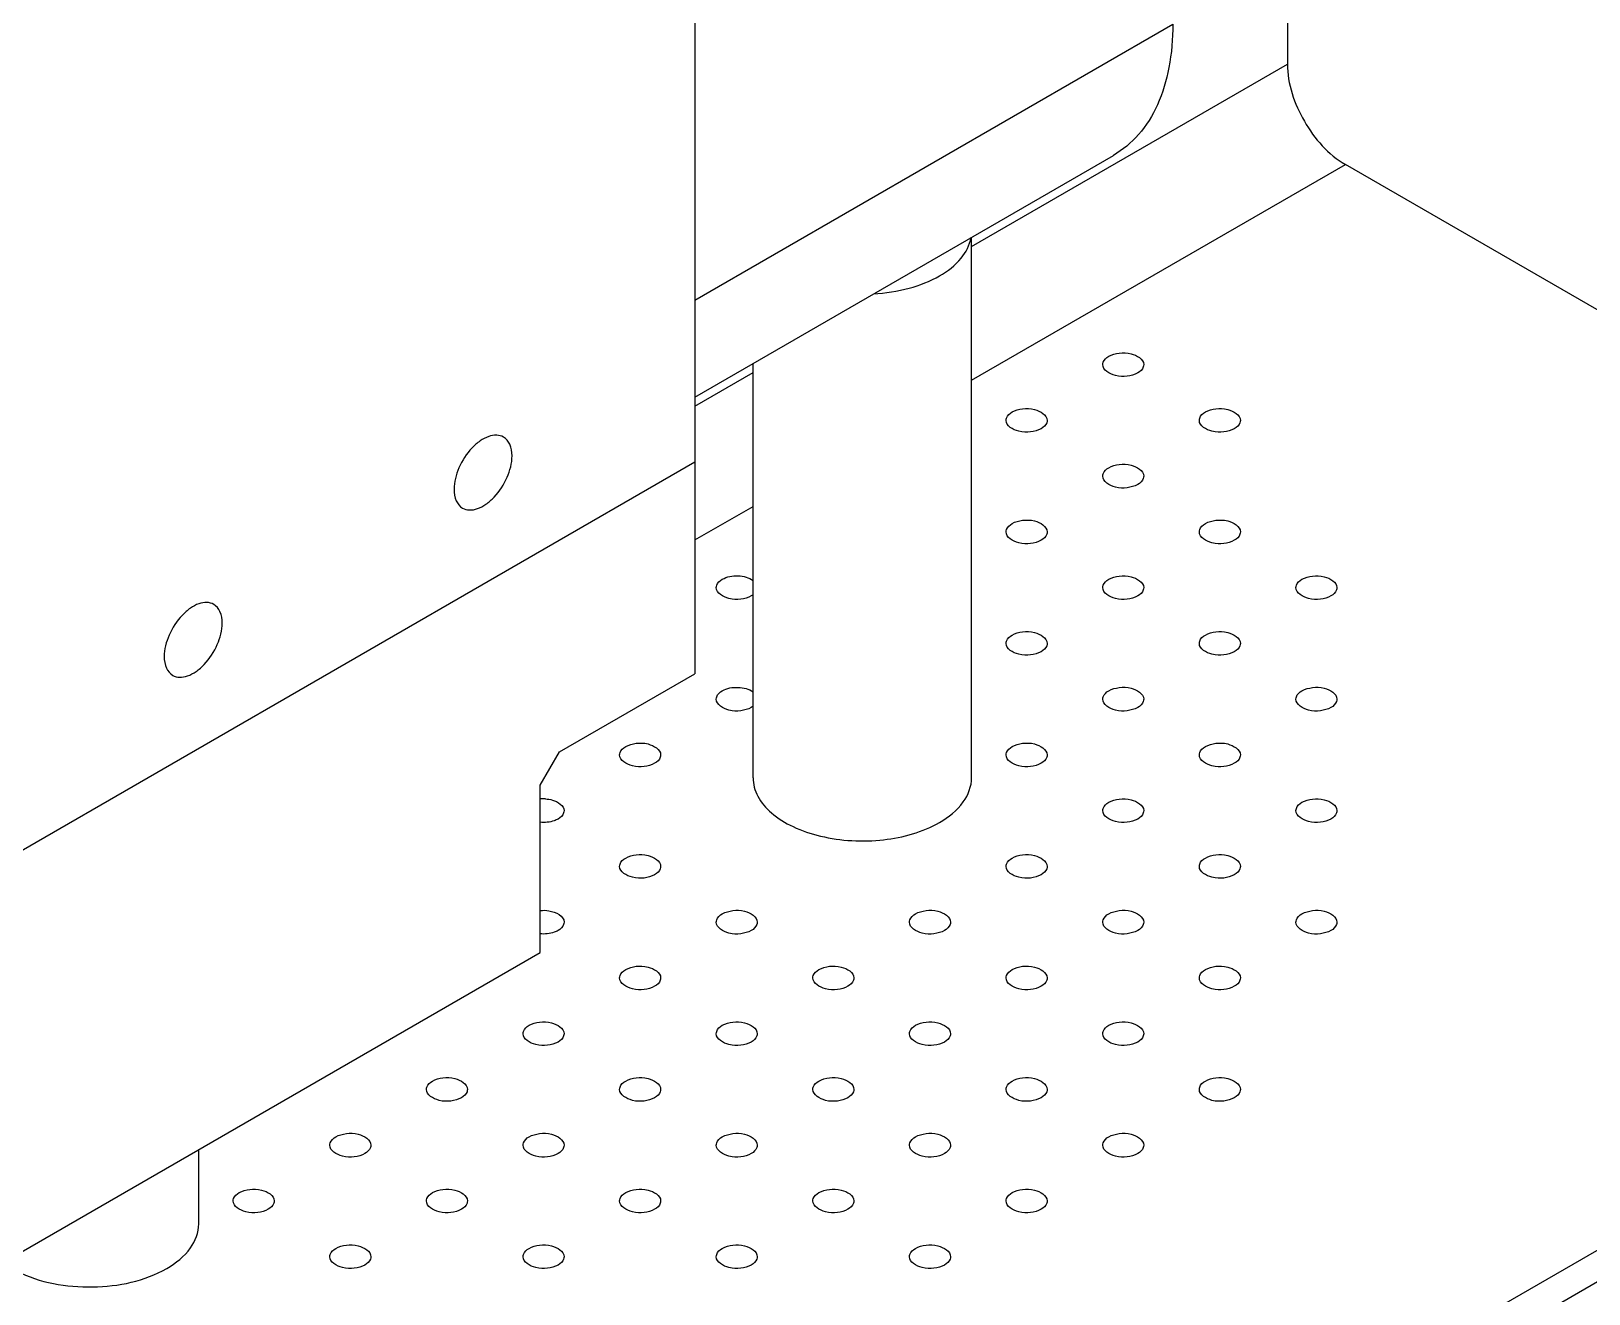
# Model space of a CAD drawing. Header units: millimetres. Extents: x 0 to 1189, y 0 to 841.
# Drawn here: x 1031.7 to 1088.7, y 414.5 to 460.7 of the extents above; entities that cross this region are included whole.
import ezdxf

# ---------------------------------------------------------------- set-up
doc = ezdxf.new("R2010")
doc.units = ezdxf.units.MM
doc.header["$LTSCALE"] = 65.395
doc.layers.get('0').update_dxf_attribs({"linetype": 'CONTINUOUS'})
doc.layers.add('AXIS', color=7, linetype='CONTINUOUS')

msp = doc.modelspace()

# ---------------------------------------------------------------- linework, layer by layer
at = {"color": 7, "linetype": 'Continuous'}
for p, q in [((1055.937, 484.54), (1055.937, 437.183)), ((1077.624, 464.245), (1077.624, 459.501)), ((1055.937, 450.867), (1073.43, 460.967)), ((1055.937, 447.316), (1071.256, 456.161)), ((1118.771, 433.296), (1079.746, 455.827)), ((1019.167, 423.711), (1055.937, 444.94)), ((1050.987, 434.325), (1055.937, 437.183)), ((1037.489, 386.368), (1120.393, 434.232)), ((1050.28, 433.101), (1050.987, 434.325)), ((1050.28, 426.977), (1050.28, 433.101)), ((1030.032, 415.287), (1050.28, 426.977))]:
    msp.add_line(p, q, dxfattribs=at)
at = {"color": 9, "linetype": 'Continuous'}
for p, q in [((1066.068, 452.829), (1077.624, 459.501)), ((1066.068, 447.93), (1079.746, 455.827)), ((1055.937, 446.98), (1058.068, 448.21)), ((1055.937, 442.081), (1058.068, 443.311)), ((1038.489, 385.79), (1121.393, 433.654))]:
    msp.add_line(p, q, dxfattribs=at)
at = {"color": 7, "linetype": 'Continuous'}
for points, knots in [([(1073.43, 460.967), (1073.43, 460.435), (1073.35, 459.423), (1072.94, 458.033), (1072.25, 456.905), (1071.602, 456.361), (1071.256, 456.161)], [0, 0, 0, 0, 0.289805, 0.549049, 0.782232, 1, 1, 1, 1]), ([(1077.624, 459.501), (1077.624, 458.774), (1078.121, 457.339), (1079.116, 456.19), (1079.746, 455.827)], [0, 0, 0, 0, 0.500001, 1, 1, 1, 1]), ([(1048.938, 445.848), (1048.863, 445.891), (1048.675, 445.94), (1048.372, 445.879), (1048.062, 445.71), (1047.656, 445.349), (1047.275, 444.76), (1047.128, 444.204), (1047.128, 443.937)], [0, 0, 0, 0, 0.087155, 0.186893, 0.304595, 0.43874, 0.730144, 1, 1, 1, 1]), ([(1049.249, 445.161), (1049.249, 445.305), (1049.214, 445.571), (1049.039, 445.79), (1048.938, 445.848)], [0, 0, 0, 0, 0.550849, 1, 1, 1, 1]), ([(1047.439, 443.25), (1047.514, 443.207), (1047.702, 443.158), (1048.005, 443.219), (1048.315, 443.388), (1048.721, 443.749), (1049.102, 444.338), (1049.249, 444.893), (1049.249, 445.161)], [0, 0, 0, 0, 0.087155, 0.186893, 0.304595, 0.43874, 0.730144, 1, 1, 1, 1]), ([(1047.128, 443.937), (1047.128, 443.793), (1047.163, 443.527), (1047.338, 443.308), (1047.439, 443.25)], [0, 0, 0, 0, 0.550849, 1, 1, 1, 1]), ([(1038.331, 439.725), (1038.256, 439.768), (1038.068, 439.816), (1037.765, 439.755), (1037.456, 439.586), (1037.05, 439.226), (1036.668, 438.636), (1036.521, 438.081), (1036.521, 437.813)], [0, 0, 0, 0, 0.087155, 0.186893, 0.304595, 0.43874, 0.730144, 1, 1, 1, 1]), ([(1038.643, 439.038), (1038.643, 439.181), (1038.608, 439.447), (1038.433, 439.666), (1038.331, 439.725)], [0, 0, 0, 0, 0.550849, 1, 1, 1, 1]), ([(1036.832, 437.126), (1036.907, 437.083), (1037.096, 437.035), (1037.399, 437.095), (1037.708, 437.265), (1038.114, 437.625), (1038.495, 438.214), (1038.643, 438.77), (1038.643, 439.038)], [0, 0, 0, 0, 0.087155, 0.186893, 0.304595, 0.43874, 0.730144, 1, 1, 1, 1]), ([(1036.521, 437.813), (1036.521, 437.67), (1036.556, 437.403), (1036.731, 437.184), (1036.832, 437.126)], [0, 0, 0, 0, 0.550849, 1, 1, 1, 1]), ([(1058.068, 433.372), (1058.069, 433.141), (1058.208, 432.642), (1058.753, 432.024), (1059.556, 431.535), (1060.929, 431.078), (1062.799, 430.983), (1064.278, 431.383), (1064.896, 431.741)], [0, 0, 0, 0, 0.087154, 0.186892, 0.304593, 0.438739, 0.730144, 1, 1, 1, 1]), ([(1064.896, 431.741), (1065.227, 431.932), (1065.796, 432.367), (1066.068, 433.063), (1066.068, 433.375)], [0, 0, 0, 0, 0.55085, 1, 1, 1, 1]), ([(1036.612, 415.411), (1036.943, 415.602), (1037.512, 416.037), (1037.784, 416.734), (1037.784, 417.045)], [0, 0, 0, 0, 0.55085, 1, 1, 1, 1]), ([(1031.126, 415.318), (1031.967, 414.886), (1033.888, 414.555), (1035.806, 414.945), (1036.612, 415.411)], [0, 0, 0, 0, 0.503693, 1, 1, 1, 1])]:
    msp.add_open_spline(points, degree=3, knots=knots, dxfattribs=at)
at = {"layer": 'AXIS', "color": 7, "linetype": 'Continuous'}
for p, q in [((1066.068, 433.375), (1066.068, 453.166)), ((1058.068, 433.372), (1058.068, 448.547)), ((1037.784, 417.045), (1037.784, 419.762))]:
    msp.add_line(p, q, dxfattribs=at)
msp.add_arc((1050.403, 431.31), 1.295, 87.0411, 95.4722, dxfattribs=at)
for points, knots in [([(1064.896, 451.754), (1065.189, 451.923), (1065.694, 452.302), (1065.999, 452.877), (1066.047, 453.153)], [0, 0, 0, 0, 0.546664, 1, 1, 1, 1]), ([(1062.473, 451.089), (1062.915, 451.115), (1063.754, 451.245), (1064.55, 451.553), (1064.896, 451.754)], [0, 0, 0, 0, 0.525104, 1, 1, 1, 1]), ([(1070.866, 448.502), (1070.866, 448.53), (1070.889, 448.66), (1070.999, 448.757), (1071.086, 448.808)], [0, 0, 0, 0, 0.220966, 1, 1, 1, 1]), ([(1071.086, 448.808), (1071.202, 448.875), (1071.485, 448.946), (1071.944, 448.941), (1072.366, 448.706), (1072.366, 448.502)], [0, 0, 0, 0, 0.277667, 0.577386, 1, 1, 1, 1]), ([(1072.146, 448.195), (1072.03, 448.128), (1071.747, 448.057), (1071.288, 448.063), (1070.866, 448.298), (1070.866, 448.502)], [0, 0, 0, 0, 0.277667, 0.577386, 1, 1, 1, 1]), ([(1072.366, 448.502), (1072.366, 448.473), (1072.343, 448.343), (1072.234, 448.246), (1072.146, 448.195)], [0, 0, 0, 0, 0.220966, 1, 1, 1, 1]), ([(1067.331, 446.46), (1067.331, 446.489), (1067.354, 446.619), (1067.463, 446.716), (1067.55, 446.767)], [0, 0, 0, 0, 0.220966, 1, 1, 1, 1]), ([(1068.611, 446.154), (1068.495, 446.087), (1068.212, 446.016), (1067.753, 446.021), (1067.331, 446.256), (1067.331, 446.46)], [0, 0, 0, 0, 0.277667, 0.577386, 1, 1, 1, 1]), ([(1067.55, 446.767), (1067.666, 446.834), (1067.949, 446.905), (1068.408, 446.899), (1068.83, 446.664), (1068.831, 446.46)], [0, 0, 0, 0, 0.277667, 0.577386, 1, 1, 1, 1]), ([(1068.831, 446.46), (1068.831, 446.432), (1068.808, 446.302), (1068.698, 446.205), (1068.611, 446.154)], [0, 0, 0, 0, 0.220966, 1, 1, 1, 1]), ([(1074.402, 446.46), (1074.402, 446.489), (1074.425, 446.619), (1074.534, 446.716), (1074.621, 446.767)], [0, 0, 0, 0, 0.220966, 1, 1, 1, 1]), ([(1075.682, 446.154), (1075.566, 446.087), (1075.283, 446.016), (1074.824, 446.021), (1074.402, 446.256), (1074.402, 446.46)], [0, 0, 0, 0, 0.277667, 0.577386, 1, 1, 1, 1]), ([(1074.621, 446.767), (1074.737, 446.834), (1075.02, 446.905), (1075.479, 446.899), (1075.902, 446.664), (1075.902, 446.46)], [0, 0, 0, 0, 0.277667, 0.577386, 1, 1, 1, 1]), ([(1075.902, 446.46), (1075.902, 446.432), (1075.879, 446.302), (1075.769, 446.205), (1075.682, 446.154)], [0, 0, 0, 0, 0.220966, 1, 1, 1, 1]), ([(1070.866, 444.419), (1070.866, 444.448), (1070.889, 444.578), (1070.999, 444.675), (1071.086, 444.725)], [0, 0, 0, 0, 0.220966, 1, 1, 1, 1]), ([(1071.086, 444.725), (1071.202, 444.792), (1071.485, 444.864), (1071.944, 444.858), (1072.366, 444.623), (1072.366, 444.419)], [0, 0, 0, 0, 0.277667, 0.577386, 1, 1, 1, 1]), ([(1072.146, 444.113), (1072.03, 444.046), (1071.747, 443.974), (1071.288, 443.98), (1070.866, 444.215), (1070.866, 444.419)], [0, 0, 0, 0, 0.277667, 0.577386, 1, 1, 1, 1]), ([(1072.366, 444.419), (1072.366, 444.391), (1072.343, 444.26), (1072.234, 444.163), (1072.146, 444.113)], [0, 0, 0, 0, 0.220966, 1, 1, 1, 1]), ([(1067.331, 442.378), (1067.331, 442.407), (1067.354, 442.537), (1067.463, 442.634), (1067.55, 442.684)], [0, 0, 0, 0, 0.220966, 1, 1, 1, 1]), ([(1068.611, 442.072), (1068.495, 442.005), (1068.212, 441.933), (1067.753, 441.939), (1067.331, 442.174), (1067.331, 442.378)], [0, 0, 0, 0, 0.277667, 0.577386, 1, 1, 1, 1]), ([(1067.55, 442.684), (1067.666, 442.751), (1067.949, 442.823), (1068.408, 442.817), (1068.83, 442.582), (1068.831, 442.378)], [0, 0, 0, 0, 0.277667, 0.577386, 1, 1, 1, 1]), ([(1068.831, 442.378), (1068.831, 442.349), (1068.808, 442.219), (1068.698, 442.122), (1068.611, 442.072)], [0, 0, 0, 0, 0.220966, 1, 1, 1, 1]), ([(1074.402, 442.378), (1074.402, 442.407), (1074.425, 442.537), (1074.534, 442.634), (1074.621, 442.684)], [0, 0, 0, 0, 0.220966, 1, 1, 1, 1]), ([(1075.682, 442.072), (1075.566, 442.005), (1075.283, 441.933), (1074.824, 441.939), (1074.402, 442.174), (1074.402, 442.378)], [0, 0, 0, 0, 0.277667, 0.577386, 1, 1, 1, 1]), ([(1074.621, 442.684), (1074.737, 442.751), (1075.02, 442.823), (1075.479, 442.817), (1075.902, 442.582), (1075.902, 442.378)], [0, 0, 0, 0, 0.277667, 0.577386, 1, 1, 1, 1]), ([(1075.902, 442.378), (1075.902, 442.349), (1075.879, 442.219), (1075.769, 442.122), (1075.682, 442.072)], [0, 0, 0, 0, 0.220966, 1, 1, 1, 1]), ([(1056.944, 440.643), (1057.115, 440.742), (1057.516, 440.81), (1057.918, 440.715), (1058.07, 440.599)], [0, 0, 0, 0, 0.50958, 1, 1, 1, 1]), ([(1071.086, 440.643), (1071.202, 440.71), (1071.485, 440.782), (1071.944, 440.776), (1072.366, 440.541), (1072.366, 440.337)], [0, 0, 0, 0, 0.277667, 0.577386, 1, 1, 1, 1]), ([(1078.157, 440.643), (1078.273, 440.71), (1078.556, 440.782), (1079.015, 440.776), (1079.437, 440.541), (1079.437, 440.337)], [0, 0, 0, 0, 0.277667, 0.577386, 1, 1, 1, 1]), ([(1056.724, 440.337), (1056.724, 440.365), (1056.747, 440.496), (1056.856, 440.593), (1056.944, 440.643)], [0, 0, 0, 0, 0.220966, 1, 1, 1, 1]), ([(1058.004, 440.031), (1057.888, 439.964), (1057.605, 439.892), (1057.146, 439.898), (1056.724, 440.133), (1056.724, 440.337)], [0, 0, 0, 0, 0.277667, 0.577386, 1, 1, 1, 1]), ([(1070.866, 440.337), (1070.866, 440.365), (1070.889, 440.496), (1070.999, 440.593), (1071.086, 440.643)], [0, 0, 0, 0, 0.220966, 1, 1, 1, 1]), ([(1072.146, 440.031), (1072.03, 439.964), (1071.747, 439.892), (1071.288, 439.898), (1070.866, 440.133), (1070.866, 440.337)], [0, 0, 0, 0, 0.277667, 0.577386, 1, 1, 1, 1]), ([(1072.366, 440.337), (1072.366, 440.308), (1072.343, 440.178), (1072.234, 440.081), (1072.146, 440.031)], [0, 0, 0, 0, 0.220966, 1, 1, 1, 1]), ([(1077.937, 440.337), (1077.937, 440.365), (1077.96, 440.496), (1078.07, 440.593), (1078.157, 440.643)], [0, 0, 0, 0, 0.220966, 1, 1, 1, 1]), ([(1079.217, 440.031), (1079.101, 439.964), (1078.818, 439.892), (1078.359, 439.898), (1077.937, 440.133), (1077.937, 440.337)], [0, 0, 0, 0, 0.277667, 0.577386, 1, 1, 1, 1]), ([(1079.437, 440.337), (1079.437, 440.308), (1079.414, 440.178), (1079.305, 440.081), (1079.217, 440.031)], [0, 0, 0, 0, 0.220966, 1, 1, 1, 1]), ([(1067.331, 438.296), (1067.331, 438.324), (1067.354, 438.454), (1067.463, 438.551), (1067.55, 438.602)], [0, 0, 0, 0, 0.220966, 1, 1, 1, 1]), ([(1067.55, 438.602), (1067.666, 438.669), (1067.949, 438.74), (1068.408, 438.735), (1068.83, 438.499), (1068.831, 438.296)], [0, 0, 0, 0, 0.277667, 0.577386, 1, 1, 1, 1]), ([(1074.402, 438.296), (1074.402, 438.324), (1074.425, 438.454), (1074.534, 438.551), (1074.621, 438.602)], [0, 0, 0, 0, 0.220966, 1, 1, 1, 1]), ([(1074.621, 438.602), (1074.737, 438.669), (1075.02, 438.74), (1075.479, 438.735), (1075.902, 438.499), (1075.902, 438.296)], [0, 0, 0, 0, 0.277667, 0.577386, 1, 1, 1, 1]), ([(1068.611, 437.989), (1068.495, 437.922), (1068.212, 437.851), (1067.753, 437.856), (1067.331, 438.092), (1067.331, 438.296)], [0, 0, 0, 0, 0.277667, 0.577386, 1, 1, 1, 1]), ([(1068.831, 438.296), (1068.831, 438.267), (1068.808, 438.137), (1068.698, 438.04), (1068.611, 437.989)], [0, 0, 0, 0, 0.220966, 1, 1, 1, 1]), ([(1075.682, 437.989), (1075.566, 437.922), (1075.283, 437.851), (1074.824, 437.856), (1074.402, 438.092), (1074.402, 438.296)], [0, 0, 0, 0, 0.277667, 0.577386, 1, 1, 1, 1]), ([(1075.902, 438.296), (1075.902, 438.267), (1075.879, 438.137), (1075.769, 438.04), (1075.682, 437.989)], [0, 0, 0, 0, 0.220966, 1, 1, 1, 1]), ([(1056.944, 436.56), (1057.115, 436.659), (1057.516, 436.727), (1057.918, 436.632), (1058.07, 436.517)], [0, 0, 0, 0, 0.50958, 1, 1, 1, 1]), ([(1071.086, 436.56), (1071.202, 436.627), (1071.485, 436.699), (1071.944, 436.693), (1072.366, 436.458), (1072.366, 436.254)], [0, 0, 0, 0, 0.277667, 0.577386, 1, 1, 1, 1]), ([(1078.157, 436.56), (1078.273, 436.627), (1078.556, 436.699), (1079.015, 436.693), (1079.437, 436.458), (1079.437, 436.254)], [0, 0, 0, 0, 0.277667, 0.577386, 1, 1, 1, 1]), ([(1056.724, 436.254), (1056.724, 436.283), (1056.747, 436.413), (1056.856, 436.51), (1056.944, 436.56)], [0, 0, 0, 0, 0.220966, 1, 1, 1, 1]), ([(1058.004, 435.948), (1057.888, 435.881), (1057.605, 435.81), (1057.146, 435.815), (1056.724, 436.05), (1056.724, 436.254)], [0, 0, 0, 0, 0.277667, 0.577386, 1, 1, 1, 1]), ([(1070.866, 436.254), (1070.866, 436.283), (1070.889, 436.413), (1070.999, 436.51), (1071.086, 436.56)], [0, 0, 0, 0, 0.220966, 1, 1, 1, 1]), ([(1072.146, 435.948), (1072.03, 435.881), (1071.747, 435.81), (1071.288, 435.815), (1070.866, 436.05), (1070.866, 436.254)], [0, 0, 0, 0, 0.277667, 0.577386, 1, 1, 1, 1]), ([(1072.366, 436.254), (1072.366, 436.226), (1072.343, 436.096), (1072.234, 435.998), (1072.146, 435.948)], [0, 0, 0, 0, 0.220966, 1, 1, 1, 1]), ([(1077.937, 436.254), (1077.937, 436.283), (1077.96, 436.413), (1078.07, 436.51), (1078.157, 436.56)], [0, 0, 0, 0, 0.220966, 1, 1, 1, 1]), ([(1079.217, 435.948), (1079.101, 435.881), (1078.818, 435.81), (1078.359, 435.815), (1077.937, 436.05), (1077.937, 436.254)], [0, 0, 0, 0, 0.277667, 0.577386, 1, 1, 1, 1]), ([(1079.437, 436.254), (1079.437, 436.226), (1079.414, 436.096), (1079.305, 435.998), (1079.217, 435.948)], [0, 0, 0, 0, 0.220966, 1, 1, 1, 1]), ([(1053.188, 434.213), (1053.188, 434.242), (1053.211, 434.372), (1053.321, 434.469), (1053.408, 434.519)], [0, 0, 0, 0, 0.220966, 1, 1, 1, 1]), ([(1053.408, 434.519), (1053.524, 434.586), (1053.807, 434.658), (1054.266, 434.652), (1054.688, 434.417), (1054.688, 434.213)], [0, 0, 0, 0, 0.277667, 0.577386, 1, 1, 1, 1]), ([(1067.331, 434.213), (1067.331, 434.242), (1067.354, 434.372), (1067.463, 434.469), (1067.55, 434.519)], [0, 0, 0, 0, 0.220966, 1, 1, 1, 1]), ([(1067.55, 434.519), (1067.666, 434.586), (1067.949, 434.658), (1068.408, 434.652), (1068.83, 434.417), (1068.831, 434.213)], [0, 0, 0, 0, 0.277667, 0.577386, 1, 1, 1, 1]), ([(1074.402, 434.213), (1074.402, 434.242), (1074.425, 434.372), (1074.534, 434.469), (1074.621, 434.519)], [0, 0, 0, 0, 0.220966, 1, 1, 1, 1]), ([(1074.621, 434.519), (1074.737, 434.586), (1075.02, 434.658), (1075.479, 434.652), (1075.902, 434.417), (1075.902, 434.213)], [0, 0, 0, 0, 0.277667, 0.577386, 1, 1, 1, 1]), ([(1054.469, 433.907), (1054.353, 433.84), (1054.07, 433.768), (1053.611, 433.774), (1053.189, 434.009), (1053.188, 434.213)], [0, 0, 0, 0, 0.277667, 0.577386, 1, 1, 1, 1]), ([(1054.688, 434.213), (1054.688, 434.185), (1054.665, 434.054), (1054.556, 433.957), (1054.469, 433.907)], [0, 0, 0, 0, 0.220966, 1, 1, 1, 1]), ([(1068.611, 433.907), (1068.495, 433.84), (1068.212, 433.768), (1067.753, 433.774), (1067.331, 434.009), (1067.331, 434.213)], [0, 0, 0, 0, 0.277667, 0.577386, 1, 1, 1, 1]), ([(1068.831, 434.213), (1068.831, 434.185), (1068.808, 434.054), (1068.698, 433.957), (1068.611, 433.907)], [0, 0, 0, 0, 0.220966, 1, 1, 1, 1]), ([(1075.682, 433.907), (1075.566, 433.84), (1075.283, 433.768), (1074.824, 433.774), (1074.402, 434.009), (1074.402, 434.213)], [0, 0, 0, 0, 0.277667, 0.577386, 1, 1, 1, 1]), ([(1075.902, 434.213), (1075.902, 434.185), (1075.879, 434.054), (1075.769, 433.957), (1075.682, 433.907)], [0, 0, 0, 0, 0.220966, 1, 1, 1, 1]), ([(1050.47, 432.603), (1050.559, 432.599), (1050.823, 432.566), (1051.153, 432.362), (1051.153, 432.172)], [0, 0, 0, 0, 0.320848, 1, 1, 1, 1]), ([(1051.153, 432.172), (1051.153, 432.143), (1051.13, 432.013), (1051.02, 431.916), (1050.933, 431.866)], [0, 0, 0, 0, 0.220966, 1, 1, 1, 1]), ([(1070.866, 432.172), (1070.866, 432.2), (1070.889, 432.331), (1070.999, 432.428), (1071.086, 432.478)], [0, 0, 0, 0, 0.220966, 1, 1, 1, 1]), ([(1072.146, 431.866), (1072.03, 431.799), (1071.747, 431.727), (1071.288, 431.733), (1070.866, 431.968), (1070.866, 432.172)], [0, 0, 0, 0, 0.277667, 0.577386, 1, 1, 1, 1]), ([(1071.086, 432.478), (1071.202, 432.545), (1071.485, 432.617), (1071.944, 432.611), (1072.366, 432.376), (1072.366, 432.172)], [0, 0, 0, 0, 0.277667, 0.577386, 1, 1, 1, 1]), ([(1072.366, 432.172), (1072.366, 432.143), (1072.343, 432.013), (1072.234, 431.916), (1072.146, 431.866)], [0, 0, 0, 0, 0.220966, 1, 1, 1, 1]), ([(1077.937, 432.172), (1077.937, 432.2), (1077.96, 432.331), (1078.07, 432.428), (1078.157, 432.478)], [0, 0, 0, 0, 0.220966, 1, 1, 1, 1]), ([(1079.217, 431.866), (1079.101, 431.799), (1078.818, 431.727), (1078.359, 431.733), (1077.937, 431.968), (1077.937, 432.172)], [0, 0, 0, 0, 0.277667, 0.577386, 1, 1, 1, 1]), ([(1078.157, 432.478), (1078.273, 432.545), (1078.556, 432.617), (1079.015, 432.611), (1079.437, 432.376), (1079.437, 432.172)], [0, 0, 0, 0, 0.277667, 0.577386, 1, 1, 1, 1]), ([(1079.437, 432.172), (1079.437, 432.143), (1079.414, 432.013), (1079.305, 431.916), (1079.217, 431.866)], [0, 0, 0, 0, 0.220966, 1, 1, 1, 1]), ([(1050.933, 431.866), (1050.889, 431.84), (1050.683, 431.75), (1050.451, 431.728), (1050.279, 431.745)], [0, 0, 0, 0, 0.228087, 1, 1, 1, 1]), ([(1053.188, 430.131), (1053.188, 430.159), (1053.211, 430.289), (1053.321, 430.386), (1053.408, 430.437)], [0, 0, 0, 0, 0.220966, 1, 1, 1, 1]), ([(1053.408, 430.437), (1053.524, 430.504), (1053.807, 430.575), (1054.266, 430.57), (1054.688, 430.335), (1054.688, 430.131)], [0, 0, 0, 0, 0.277667, 0.577386, 1, 1, 1, 1]), ([(1067.331, 430.131), (1067.331, 430.159), (1067.354, 430.289), (1067.463, 430.386), (1067.55, 430.437)], [0, 0, 0, 0, 0.220966, 1, 1, 1, 1]), ([(1067.55, 430.437), (1067.666, 430.504), (1067.949, 430.575), (1068.408, 430.57), (1068.83, 430.335), (1068.831, 430.131)], [0, 0, 0, 0, 0.277667, 0.577386, 1, 1, 1, 1]), ([(1074.402, 430.131), (1074.402, 430.159), (1074.425, 430.289), (1074.534, 430.386), (1074.621, 430.437)], [0, 0, 0, 0, 0.220966, 1, 1, 1, 1]), ([(1074.621, 430.437), (1074.737, 430.504), (1075.02, 430.575), (1075.479, 430.57), (1075.902, 430.335), (1075.902, 430.131)], [0, 0, 0, 0, 0.277667, 0.577386, 1, 1, 1, 1]), ([(1054.469, 429.824), (1054.353, 429.757), (1054.07, 429.686), (1053.611, 429.692), (1053.189, 429.927), (1053.188, 430.131)], [0, 0, 0, 0, 0.277667, 0.577386, 1, 1, 1, 1]), ([(1054.688, 430.131), (1054.688, 430.102), (1054.665, 429.972), (1054.556, 429.875), (1054.469, 429.824)], [0, 0, 0, 0, 0.220966, 1, 1, 1, 1]), ([(1068.611, 429.824), (1068.495, 429.757), (1068.212, 429.686), (1067.753, 429.692), (1067.331, 429.927), (1067.331, 430.131)], [0, 0, 0, 0, 0.277667, 0.577386, 1, 1, 1, 1]), ([(1068.831, 430.131), (1068.831, 430.102), (1068.808, 429.972), (1068.698, 429.875), (1068.611, 429.824)], [0, 0, 0, 0, 0.220966, 1, 1, 1, 1]), ([(1075.682, 429.824), (1075.566, 429.757), (1075.283, 429.686), (1074.824, 429.692), (1074.402, 429.927), (1074.402, 430.131)], [0, 0, 0, 0, 0.277667, 0.577386, 1, 1, 1, 1]), ([(1075.902, 430.131), (1075.902, 430.102), (1075.879, 429.972), (1075.769, 429.875), (1075.682, 429.824)], [0, 0, 0, 0, 0.220966, 1, 1, 1, 1]), ([(1050.279, 428.517), (1050.386, 428.527), (1050.704, 428.529), (1051.153, 428.32), (1051.153, 428.089)], [0, 0, 0, 0, 0.318229, 1, 1, 1, 1]), ([(1056.724, 428.089), (1056.724, 428.118), (1056.747, 428.248), (1056.856, 428.345), (1056.944, 428.396)], [0, 0, 0, 0, 0.220966, 1, 1, 1, 1]), ([(1056.944, 428.396), (1057.06, 428.463), (1057.343, 428.534), (1057.802, 428.528), (1058.224, 428.293), (1058.224, 428.089)], [0, 0, 0, 0, 0.277667, 0.577386, 1, 1, 1, 1]), ([(1063.795, 428.089), (1063.795, 428.118), (1063.818, 428.248), (1063.927, 428.345), (1064.015, 428.396)], [0, 0, 0, 0, 0.220966, 1, 1, 1, 1]), ([(1064.015, 428.396), (1064.131, 428.463), (1064.414, 428.534), (1064.873, 428.528), (1065.295, 428.293), (1065.295, 428.089)], [0, 0, 0, 0, 0.277667, 0.577386, 1, 1, 1, 1]), ([(1070.866, 428.089), (1070.866, 428.118), (1070.889, 428.248), (1070.999, 428.345), (1071.086, 428.396)], [0, 0, 0, 0, 0.220966, 1, 1, 1, 1]), ([(1071.086, 428.396), (1071.202, 428.463), (1071.485, 428.534), (1071.944, 428.528), (1072.366, 428.293), (1072.366, 428.089)], [0, 0, 0, 0, 0.277667, 0.577386, 1, 1, 1, 1]), ([(1077.937, 428.089), (1077.937, 428.118), (1077.96, 428.248), (1078.07, 428.345), (1078.157, 428.396)], [0, 0, 0, 0, 0.220966, 1, 1, 1, 1]), ([(1078.157, 428.396), (1078.273, 428.463), (1078.556, 428.534), (1079.015, 428.528), (1079.437, 428.293), (1079.437, 428.089)], [0, 0, 0, 0, 0.277667, 0.577386, 1, 1, 1, 1]), ([(1050.933, 427.783), (1050.889, 427.758), (1050.683, 427.667), (1050.451, 427.646), (1050.279, 427.662)], [0, 0, 0, 0, 0.228087, 1, 1, 1, 1]), ([(1051.153, 428.089), (1051.153, 428.061), (1051.13, 427.931), (1051.02, 427.834), (1050.933, 427.783)], [0, 0, 0, 0, 0.220966, 1, 1, 1, 1]), ([(1058.004, 427.783), (1057.888, 427.716), (1057.605, 427.645), (1057.146, 427.65), (1056.724, 427.885), (1056.724, 428.089)], [0, 0, 0, 0, 0.277667, 0.577386, 1, 1, 1, 1]), ([(1058.224, 428.089), (1058.224, 428.061), (1058.201, 427.931), (1058.091, 427.834), (1058.004, 427.783)], [0, 0, 0, 0, 0.220966, 1, 1, 1, 1]), ([(1065.075, 427.783), (1064.959, 427.716), (1064.676, 427.645), (1064.217, 427.65), (1063.795, 427.885), (1063.795, 428.089)], [0, 0, 0, 0, 0.277667, 0.577386, 1, 1, 1, 1]), ([(1065.295, 428.089), (1065.295, 428.061), (1065.272, 427.931), (1065.163, 427.834), (1065.075, 427.783)], [0, 0, 0, 0, 0.220966, 1, 1, 1, 1]), ([(1072.146, 427.783), (1072.03, 427.716), (1071.747, 427.645), (1071.288, 427.65), (1070.866, 427.885), (1070.866, 428.089)], [0, 0, 0, 0, 0.277667, 0.577386, 1, 1, 1, 1]), ([(1072.366, 428.089), (1072.366, 428.061), (1072.343, 427.931), (1072.234, 427.834), (1072.146, 427.783)], [0, 0, 0, 0, 0.220966, 1, 1, 1, 1]), ([(1079.217, 427.783), (1079.101, 427.716), (1078.818, 427.645), (1078.359, 427.65), (1077.937, 427.885), (1077.937, 428.089)], [0, 0, 0, 0, 0.277667, 0.577386, 1, 1, 1, 1]), ([(1079.437, 428.089), (1079.437, 428.061), (1079.414, 427.931), (1079.305, 427.834), (1079.217, 427.783)], [0, 0, 0, 0, 0.220966, 1, 1, 1, 1]), ([(1053.408, 426.354), (1053.524, 426.421), (1053.807, 426.493), (1054.266, 426.487), (1054.688, 426.252), (1054.688, 426.048)], [0, 0, 0, 0, 0.277667, 0.577386, 1, 1, 1, 1]), ([(1060.479, 426.354), (1060.595, 426.421), (1060.878, 426.493), (1061.337, 426.487), (1061.759, 426.252), (1061.759, 426.048)], [0, 0, 0, 0, 0.277667, 0.577386, 1, 1, 1, 1]), ([(1067.55, 426.354), (1067.666, 426.421), (1067.949, 426.493), (1068.408, 426.487), (1068.83, 426.252), (1068.831, 426.048)], [0, 0, 0, 0, 0.277667, 0.577386, 1, 1, 1, 1]), ([(1074.621, 426.354), (1074.737, 426.421), (1075.02, 426.493), (1075.479, 426.487), (1075.902, 426.252), (1075.902, 426.048)], [0, 0, 0, 0, 0.277667, 0.577386, 1, 1, 1, 1]), ([(1053.188, 426.048), (1053.188, 426.077), (1053.211, 426.207), (1053.321, 426.304), (1053.408, 426.354)], [0, 0, 0, 0, 0.220966, 1, 1, 1, 1]), ([(1054.469, 425.742), (1054.353, 425.675), (1054.07, 425.603), (1053.611, 425.609), (1053.189, 425.844), (1053.188, 426.048)], [0, 0, 0, 0, 0.277667, 0.577386, 1, 1, 1, 1]), ([(1054.688, 426.048), (1054.688, 426.02), (1054.665, 425.889), (1054.556, 425.792), (1054.469, 425.742)], [0, 0, 0, 0, 0.220966, 1, 1, 1, 1]), ([(1060.26, 426.048), (1060.259, 426.077), (1060.282, 426.207), (1060.392, 426.304), (1060.479, 426.354)], [0, 0, 0, 0, 0.220966, 1, 1, 1, 1]), ([(1061.54, 425.742), (1061.424, 425.675), (1061.141, 425.603), (1060.682, 425.609), (1060.26, 425.844), (1060.26, 426.048)], [0, 0, 0, 0, 0.277667, 0.577386, 1, 1, 1, 1]), ([(1061.759, 426.048), (1061.759, 426.02), (1061.737, 425.889), (1061.627, 425.792), (1061.54, 425.742)], [0, 0, 0, 0, 0.220966, 1, 1, 1, 1]), ([(1067.331, 426.048), (1067.331, 426.077), (1067.354, 426.207), (1067.463, 426.304), (1067.55, 426.354)], [0, 0, 0, 0, 0.220966, 1, 1, 1, 1]), ([(1068.611, 425.742), (1068.495, 425.675), (1068.212, 425.603), (1067.753, 425.609), (1067.331, 425.844), (1067.331, 426.048)], [0, 0, 0, 0, 0.277667, 0.577386, 1, 1, 1, 1]), ([(1068.831, 426.048), (1068.831, 426.02), (1068.808, 425.889), (1068.698, 425.792), (1068.611, 425.742)], [0, 0, 0, 0, 0.220966, 1, 1, 1, 1]), ([(1074.402, 426.048), (1074.402, 426.077), (1074.425, 426.207), (1074.534, 426.304), (1074.621, 426.354)], [0, 0, 0, 0, 0.220966, 1, 1, 1, 1]), ([(1075.682, 425.742), (1075.566, 425.675), (1075.283, 425.603), (1074.824, 425.609), (1074.402, 425.844), (1074.402, 426.048)], [0, 0, 0, 0, 0.277667, 0.577386, 1, 1, 1, 1]), ([(1075.902, 426.048), (1075.902, 426.02), (1075.879, 425.889), (1075.769, 425.792), (1075.682, 425.742)], [0, 0, 0, 0, 0.220966, 1, 1, 1, 1]), ([(1049.653, 424.007), (1049.653, 424.036), (1049.676, 424.166), (1049.785, 424.263), (1049.873, 424.313)], [0, 0, 0, 0, 0.220966, 1, 1, 1, 1]), ([(1049.873, 424.313), (1049.989, 424.38), (1050.272, 424.452), (1050.731, 424.446), (1051.153, 424.211), (1051.153, 424.007)], [0, 0, 0, 0, 0.277667, 0.577386, 1, 1, 1, 1]), ([(1056.724, 424.007), (1056.724, 424.036), (1056.747, 424.166), (1056.856, 424.263), (1056.944, 424.313)], [0, 0, 0, 0, 0.220966, 1, 1, 1, 1]), ([(1056.944, 424.313), (1057.06, 424.38), (1057.343, 424.452), (1057.802, 424.446), (1058.224, 424.211), (1058.224, 424.007)], [0, 0, 0, 0, 0.277667, 0.577386, 1, 1, 1, 1]), ([(1063.795, 424.007), (1063.795, 424.036), (1063.818, 424.166), (1063.927, 424.263), (1064.015, 424.313)], [0, 0, 0, 0, 0.220966, 1, 1, 1, 1]), ([(1064.015, 424.313), (1064.131, 424.38), (1064.414, 424.452), (1064.873, 424.446), (1065.295, 424.211), (1065.295, 424.007)], [0, 0, 0, 0, 0.277667, 0.577386, 1, 1, 1, 1]), ([(1070.866, 424.007), (1070.866, 424.036), (1070.889, 424.166), (1070.999, 424.263), (1071.086, 424.313)], [0, 0, 0, 0, 0.220966, 1, 1, 1, 1]), ([(1071.086, 424.313), (1071.202, 424.38), (1071.485, 424.452), (1071.944, 424.446), (1072.366, 424.211), (1072.366, 424.007)], [0, 0, 0, 0, 0.277667, 0.577386, 1, 1, 1, 1]), ([(1050.933, 423.701), (1050.817, 423.634), (1050.534, 423.562), (1050.075, 423.568), (1049.653, 423.803), (1049.653, 424.007)], [0, 0, 0, 0, 0.277667, 0.577386, 1, 1, 1, 1]), ([(1051.153, 424.007), (1051.153, 423.978), (1051.13, 423.848), (1051.02, 423.751), (1050.933, 423.701)], [0, 0, 0, 0, 0.220966, 1, 1, 1, 1]), ([(1058.004, 423.701), (1057.888, 423.634), (1057.605, 423.562), (1057.146, 423.568), (1056.724, 423.803), (1056.724, 424.007)], [0, 0, 0, 0, 0.277667, 0.577386, 1, 1, 1, 1]), ([(1058.224, 424.007), (1058.224, 423.978), (1058.201, 423.848), (1058.091, 423.751), (1058.004, 423.701)], [0, 0, 0, 0, 0.220966, 1, 1, 1, 1]), ([(1065.075, 423.701), (1064.959, 423.634), (1064.676, 423.562), (1064.217, 423.568), (1063.795, 423.803), (1063.795, 424.007)], [0, 0, 0, 0, 0.277667, 0.577386, 1, 1, 1, 1]), ([(1065.295, 424.007), (1065.295, 423.978), (1065.272, 423.848), (1065.163, 423.751), (1065.075, 423.701)], [0, 0, 0, 0, 0.220966, 1, 1, 1, 1]), ([(1072.146, 423.701), (1072.03, 423.634), (1071.747, 423.562), (1071.288, 423.568), (1070.866, 423.803), (1070.866, 424.007)], [0, 0, 0, 0, 0.277667, 0.577386, 1, 1, 1, 1]), ([(1072.366, 424.007), (1072.366, 423.978), (1072.343, 423.848), (1072.234, 423.751), (1072.146, 423.701)], [0, 0, 0, 0, 0.220966, 1, 1, 1, 1]), ([(1046.337, 422.272), (1046.453, 422.339), (1046.736, 422.411), (1047.195, 422.405), (1047.617, 422.17), (1047.617, 421.966)], [0, 0, 0, 0, 0.277667, 0.577386, 1, 1, 1, 1]), ([(1053.408, 422.272), (1053.524, 422.339), (1053.807, 422.411), (1054.266, 422.405), (1054.688, 422.17), (1054.688, 421.966)], [0, 0, 0, 0, 0.277667, 0.577386, 1, 1, 1, 1]), ([(1060.479, 422.272), (1060.595, 422.339), (1060.878, 422.411), (1061.337, 422.405), (1061.759, 422.17), (1061.759, 421.966)], [0, 0, 0, 0, 0.277667, 0.577386, 1, 1, 1, 1]), ([(1067.55, 422.272), (1067.666, 422.339), (1067.949, 422.411), (1068.408, 422.405), (1068.83, 422.17), (1068.831, 421.966)], [0, 0, 0, 0, 0.277667, 0.577386, 1, 1, 1, 1]), ([(1074.621, 422.272), (1074.737, 422.339), (1075.02, 422.411), (1075.479, 422.405), (1075.902, 422.17), (1075.902, 421.966)], [0, 0, 0, 0, 0.277667, 0.577386, 1, 1, 1, 1]), ([(1046.117, 421.966), (1046.117, 421.994), (1046.14, 422.125), (1046.25, 422.222), (1046.337, 422.272)], [0, 0, 0, 0, 0.220966, 1, 1, 1, 1]), ([(1047.398, 421.66), (1047.282, 421.593), (1046.999, 421.521), (1046.54, 421.527), (1046.117, 421.762), (1046.117, 421.966)], [0, 0, 0, 0, 0.277667, 0.577386, 1, 1, 1, 1]), ([(1047.617, 421.966), (1047.617, 421.937), (1047.594, 421.807), (1047.485, 421.71), (1047.398, 421.66)], [0, 0, 0, 0, 0.220966, 1, 1, 1, 1]), ([(1053.188, 421.966), (1053.188, 421.994), (1053.211, 422.125), (1053.321, 422.222), (1053.408, 422.272)], [0, 0, 0, 0, 0.220966, 1, 1, 1, 1]), ([(1054.469, 421.66), (1054.353, 421.593), (1054.07, 421.521), (1053.611, 421.527), (1053.189, 421.762), (1053.188, 421.966)], [0, 0, 0, 0, 0.277667, 0.577386, 1, 1, 1, 1]), ([(1054.688, 421.966), (1054.688, 421.937), (1054.665, 421.807), (1054.556, 421.71), (1054.469, 421.66)], [0, 0, 0, 0, 0.220966, 1, 1, 1, 1]), ([(1060.26, 421.966), (1060.259, 421.994), (1060.282, 422.125), (1060.392, 422.222), (1060.479, 422.272)], [0, 0, 0, 0, 0.220966, 1, 1, 1, 1]), ([(1061.54, 421.66), (1061.424, 421.593), (1061.141, 421.521), (1060.682, 421.527), (1060.26, 421.762), (1060.26, 421.966)], [0, 0, 0, 0, 0.277667, 0.577386, 1, 1, 1, 1]), ([(1061.759, 421.966), (1061.759, 421.937), (1061.737, 421.807), (1061.627, 421.71), (1061.54, 421.66)], [0, 0, 0, 0, 0.220966, 1, 1, 1, 1]), ([(1067.331, 421.966), (1067.331, 421.994), (1067.354, 422.125), (1067.463, 422.222), (1067.55, 422.272)], [0, 0, 0, 0, 0.220966, 1, 1, 1, 1]), ([(1068.611, 421.66), (1068.495, 421.593), (1068.212, 421.521), (1067.753, 421.527), (1067.331, 421.762), (1067.331, 421.966)], [0, 0, 0, 0, 0.277667, 0.577386, 1, 1, 1, 1]), ([(1068.831, 421.966), (1068.831, 421.937), (1068.808, 421.807), (1068.698, 421.71), (1068.611, 421.66)], [0, 0, 0, 0, 0.220966, 1, 1, 1, 1]), ([(1074.402, 421.966), (1074.402, 421.994), (1074.425, 422.125), (1074.534, 422.222), (1074.621, 422.272)], [0, 0, 0, 0, 0.220966, 1, 1, 1, 1]), ([(1075.682, 421.66), (1075.566, 421.593), (1075.283, 421.521), (1074.824, 421.527), (1074.402, 421.762), (1074.402, 421.966)], [0, 0, 0, 0, 0.277667, 0.577386, 1, 1, 1, 1]), ([(1075.902, 421.966), (1075.902, 421.937), (1075.879, 421.807), (1075.769, 421.71), (1075.682, 421.66)], [0, 0, 0, 0, 0.220966, 1, 1, 1, 1]), ([(1042.582, 419.925), (1042.582, 419.953), (1042.605, 420.083), (1042.714, 420.18), (1042.801, 420.231)], [0, 0, 0, 0, 0.220966, 1, 1, 1, 1]), ([(1042.801, 420.231), (1042.918, 420.298), (1043.201, 420.369), (1043.66, 420.364), (1044.082, 420.128), (1044.082, 419.925)], [0, 0, 0, 0, 0.277667, 0.577386, 1, 1, 1, 1]), ([(1049.653, 419.925), (1049.653, 419.953), (1049.676, 420.083), (1049.785, 420.18), (1049.873, 420.231)], [0, 0, 0, 0, 0.220966, 1, 1, 1, 1]), ([(1049.873, 420.231), (1049.989, 420.298), (1050.272, 420.369), (1050.731, 420.364), (1051.153, 420.128), (1051.153, 419.925)], [0, 0, 0, 0, 0.277667, 0.577386, 1, 1, 1, 1]), ([(1056.724, 419.925), (1056.724, 419.953), (1056.747, 420.083), (1056.856, 420.18), (1056.944, 420.231)], [0, 0, 0, 0, 0.220966, 1, 1, 1, 1]), ([(1056.944, 420.231), (1057.06, 420.298), (1057.343, 420.369), (1057.802, 420.364), (1058.224, 420.128), (1058.224, 419.925)], [0, 0, 0, 0, 0.277667, 0.577386, 1, 1, 1, 1]), ([(1063.795, 419.925), (1063.795, 419.953), (1063.818, 420.083), (1063.927, 420.18), (1064.015, 420.231)], [0, 0, 0, 0, 0.220966, 1, 1, 1, 1]), ([(1064.015, 420.231), (1064.131, 420.298), (1064.414, 420.369), (1064.873, 420.364), (1065.295, 420.128), (1065.295, 419.925)], [0, 0, 0, 0, 0.277667, 0.577386, 1, 1, 1, 1]), ([(1070.866, 419.925), (1070.866, 419.953), (1070.889, 420.083), (1070.999, 420.18), (1071.086, 420.231)], [0, 0, 0, 0, 0.220966, 1, 1, 1, 1]), ([(1071.086, 420.231), (1071.202, 420.298), (1071.485, 420.369), (1071.944, 420.364), (1072.366, 420.128), (1072.366, 419.925)], [0, 0, 0, 0, 0.277667, 0.577386, 1, 1, 1, 1]), ([(1043.862, 419.618), (1043.746, 419.551), (1043.463, 419.48), (1043.004, 419.485), (1042.582, 419.721), (1042.582, 419.925)], [0, 0, 0, 0, 0.277667, 0.577386, 1, 1, 1, 1]), ([(1044.082, 419.925), (1044.082, 419.896), (1044.059, 419.766), (1043.949, 419.669), (1043.862, 419.618)], [0, 0, 0, 0, 0.220966, 1, 1, 1, 1]), ([(1050.933, 419.618), (1050.817, 419.551), (1050.534, 419.48), (1050.075, 419.485), (1049.653, 419.721), (1049.653, 419.925)], [0, 0, 0, 0, 0.277667, 0.577386, 1, 1, 1, 1]), ([(1051.153, 419.925), (1051.153, 419.896), (1051.13, 419.766), (1051.02, 419.669), (1050.933, 419.618)], [0, 0, 0, 0, 0.220966, 1, 1, 1, 1]), ([(1058.004, 419.618), (1057.888, 419.551), (1057.605, 419.48), (1057.146, 419.485), (1056.724, 419.721), (1056.724, 419.925)], [0, 0, 0, 0, 0.277667, 0.577386, 1, 1, 1, 1]), ([(1058.224, 419.925), (1058.224, 419.896), (1058.201, 419.766), (1058.091, 419.669), (1058.004, 419.618)], [0, 0, 0, 0, 0.220966, 1, 1, 1, 1]), ([(1065.075, 419.618), (1064.959, 419.551), (1064.676, 419.48), (1064.217, 419.485), (1063.795, 419.721), (1063.795, 419.925)], [0, 0, 0, 0, 0.277667, 0.577386, 1, 1, 1, 1]), ([(1065.295, 419.925), (1065.295, 419.896), (1065.272, 419.766), (1065.163, 419.669), (1065.075, 419.618)], [0, 0, 0, 0, 0.220966, 1, 1, 1, 1]), ([(1072.146, 419.618), (1072.03, 419.551), (1071.747, 419.48), (1071.288, 419.485), (1070.866, 419.721), (1070.866, 419.925)], [0, 0, 0, 0, 0.277667, 0.577386, 1, 1, 1, 1]), ([(1072.366, 419.925), (1072.366, 419.896), (1072.343, 419.766), (1072.234, 419.669), (1072.146, 419.618)], [0, 0, 0, 0, 0.220966, 1, 1, 1, 1]), ([(1039.046, 417.883), (1039.046, 417.912), (1039.069, 418.042), (1039.179, 418.139), (1039.266, 418.189)], [0, 0, 0, 0, 0.220966, 1, 1, 1, 1]), ([(1040.327, 417.577), (1040.211, 417.51), (1039.928, 417.439), (1039.468, 417.444), (1039.046, 417.679), (1039.046, 417.883)], [0, 0, 0, 0, 0.277667, 0.577386, 1, 1, 1, 1]), ([(1039.266, 418.189), (1039.382, 418.256), (1039.665, 418.328), (1040.124, 418.322), (1040.546, 418.087), (1040.546, 417.883)], [0, 0, 0, 0, 0.277667, 0.577386, 1, 1, 1, 1]), ([(1040.546, 417.883), (1040.546, 417.855), (1040.523, 417.725), (1040.414, 417.627), (1040.327, 417.577)], [0, 0, 0, 0, 0.220966, 1, 1, 1, 1]), ([(1046.117, 417.883), (1046.117, 417.912), (1046.14, 418.042), (1046.25, 418.139), (1046.337, 418.189)], [0, 0, 0, 0, 0.220966, 1, 1, 1, 1]), ([(1047.398, 417.577), (1047.282, 417.51), (1046.999, 417.439), (1046.54, 417.444), (1046.117, 417.679), (1046.117, 417.883)], [0, 0, 0, 0, 0.277667, 0.577386, 1, 1, 1, 1]), ([(1046.337, 418.189), (1046.453, 418.256), (1046.736, 418.328), (1047.195, 418.322), (1047.617, 418.087), (1047.617, 417.883)], [0, 0, 0, 0, 0.277667, 0.577386, 1, 1, 1, 1]), ([(1047.617, 417.883), (1047.617, 417.855), (1047.594, 417.725), (1047.485, 417.627), (1047.398, 417.577)], [0, 0, 0, 0, 0.220966, 1, 1, 1, 1]), ([(1053.188, 417.883), (1053.188, 417.912), (1053.211, 418.042), (1053.321, 418.139), (1053.408, 418.189)], [0, 0, 0, 0, 0.220966, 1, 1, 1, 1]), ([(1054.469, 417.577), (1054.353, 417.51), (1054.07, 417.439), (1053.611, 417.444), (1053.189, 417.679), (1053.188, 417.883)], [0, 0, 0, 0, 0.277667, 0.577386, 1, 1, 1, 1]), ([(1053.408, 418.189), (1053.524, 418.256), (1053.807, 418.328), (1054.266, 418.322), (1054.688, 418.087), (1054.688, 417.883)], [0, 0, 0, 0, 0.277667, 0.577386, 1, 1, 1, 1]), ([(1054.688, 417.883), (1054.688, 417.855), (1054.665, 417.725), (1054.556, 417.627), (1054.469, 417.577)], [0, 0, 0, 0, 0.220966, 1, 1, 1, 1]), ([(1060.26, 417.883), (1060.259, 417.912), (1060.282, 418.042), (1060.392, 418.139), (1060.479, 418.189)], [0, 0, 0, 0, 0.220966, 1, 1, 1, 1]), ([(1061.54, 417.577), (1061.424, 417.51), (1061.141, 417.439), (1060.682, 417.444), (1060.26, 417.679), (1060.26, 417.883)], [0, 0, 0, 0, 0.277667, 0.577386, 1, 1, 1, 1]), ([(1060.479, 418.189), (1060.595, 418.256), (1060.878, 418.328), (1061.337, 418.322), (1061.759, 418.087), (1061.759, 417.883)], [0, 0, 0, 0, 0.277667, 0.577386, 1, 1, 1, 1]), ([(1061.759, 417.883), (1061.759, 417.855), (1061.737, 417.725), (1061.627, 417.627), (1061.54, 417.577)], [0, 0, 0, 0, 0.220966, 1, 1, 1, 1]), ([(1067.331, 417.883), (1067.331, 417.912), (1067.354, 418.042), (1067.463, 418.139), (1067.55, 418.189)], [0, 0, 0, 0, 0.220966, 1, 1, 1, 1]), ([(1068.611, 417.577), (1068.495, 417.51), (1068.212, 417.439), (1067.753, 417.444), (1067.331, 417.679), (1067.331, 417.883)], [0, 0, 0, 0, 0.277667, 0.577386, 1, 1, 1, 1]), ([(1067.55, 418.189), (1067.666, 418.256), (1067.949, 418.328), (1068.408, 418.322), (1068.83, 418.087), (1068.831, 417.883)], [0, 0, 0, 0, 0.277667, 0.577386, 1, 1, 1, 1]), ([(1068.831, 417.883), (1068.831, 417.855), (1068.808, 417.725), (1068.698, 417.627), (1068.611, 417.577)], [0, 0, 0, 0, 0.220966, 1, 1, 1, 1]), ([(1042.582, 415.842), (1042.582, 415.871), (1042.605, 416.001), (1042.714, 416.098), (1042.801, 416.148)], [0, 0, 0, 0, 0.220966, 1, 1, 1, 1]), ([(1042.801, 416.148), (1042.918, 416.215), (1043.201, 416.287), (1043.66, 416.281), (1044.082, 416.046), (1044.082, 415.842)], [0, 0, 0, 0, 0.277667, 0.577386, 1, 1, 1, 1]), ([(1049.653, 415.842), (1049.653, 415.871), (1049.676, 416.001), (1049.785, 416.098), (1049.873, 416.148)], [0, 0, 0, 0, 0.220966, 1, 1, 1, 1]), ([(1049.873, 416.148), (1049.989, 416.215), (1050.272, 416.287), (1050.731, 416.281), (1051.153, 416.046), (1051.153, 415.842)], [0, 0, 0, 0, 0.277667, 0.577386, 1, 1, 1, 1]), ([(1056.724, 415.842), (1056.724, 415.871), (1056.747, 416.001), (1056.856, 416.098), (1056.944, 416.148)], [0, 0, 0, 0, 0.220966, 1, 1, 1, 1]), ([(1056.944, 416.148), (1057.06, 416.215), (1057.343, 416.287), (1057.802, 416.281), (1058.224, 416.046), (1058.224, 415.842)], [0, 0, 0, 0, 0.277667, 0.577386, 1, 1, 1, 1]), ([(1063.795, 415.842), (1063.795, 415.871), (1063.818, 416.001), (1063.927, 416.098), (1064.015, 416.148)], [0, 0, 0, 0, 0.220966, 1, 1, 1, 1]), ([(1064.015, 416.148), (1064.131, 416.215), (1064.414, 416.287), (1064.873, 416.281), (1065.295, 416.046), (1065.295, 415.842)], [0, 0, 0, 0, 0.277667, 0.577386, 1, 1, 1, 1]), ([(1043.862, 415.536), (1043.746, 415.469), (1043.463, 415.397), (1043.004, 415.403), (1042.582, 415.638), (1042.582, 415.842)], [0, 0, 0, 0, 0.277667, 0.577386, 1, 1, 1, 1]), ([(1044.082, 415.842), (1044.082, 415.814), (1044.059, 415.683), (1043.949, 415.586), (1043.862, 415.536)], [0, 0, 0, 0, 0.220966, 1, 1, 1, 1]), ([(1050.933, 415.536), (1050.817, 415.469), (1050.534, 415.397), (1050.075, 415.403), (1049.653, 415.638), (1049.653, 415.842)], [0, 0, 0, 0, 0.277667, 0.577386, 1, 1, 1, 1]), ([(1051.153, 415.842), (1051.153, 415.814), (1051.13, 415.683), (1051.02, 415.586), (1050.933, 415.536)], [0, 0, 0, 0, 0.220966, 1, 1, 1, 1]), ([(1058.004, 415.536), (1057.888, 415.469), (1057.605, 415.397), (1057.146, 415.403), (1056.724, 415.638), (1056.724, 415.842)], [0, 0, 0, 0, 0.277667, 0.577386, 1, 1, 1, 1]), ([(1058.224, 415.842), (1058.224, 415.814), (1058.201, 415.683), (1058.091, 415.586), (1058.004, 415.536)], [0, 0, 0, 0, 0.220966, 1, 1, 1, 1]), ([(1065.075, 415.536), (1064.959, 415.469), (1064.676, 415.397), (1064.217, 415.403), (1063.795, 415.638), (1063.795, 415.842)], [0, 0, 0, 0, 0.277667, 0.577386, 1, 1, 1, 1]), ([(1065.295, 415.842), (1065.295, 415.814), (1065.272, 415.683), (1065.163, 415.586), (1065.075, 415.536)], [0, 0, 0, 0, 0.220966, 1, 1, 1, 1])]:
    msp.add_open_spline(points, degree=3, knots=knots, dxfattribs=at)
for points in [[(1058.071, 440.075), (1058.05, 440.059), (1058.027, 440.044), (1058.004, 440.031)], [(1058.071, 435.992), (1058.05, 435.976), (1058.027, 435.961), (1058.004, 435.948)]]:
    msp.add_open_spline(points, degree=3, dxfattribs=at)

doc.saveas('drawing.dxf')
